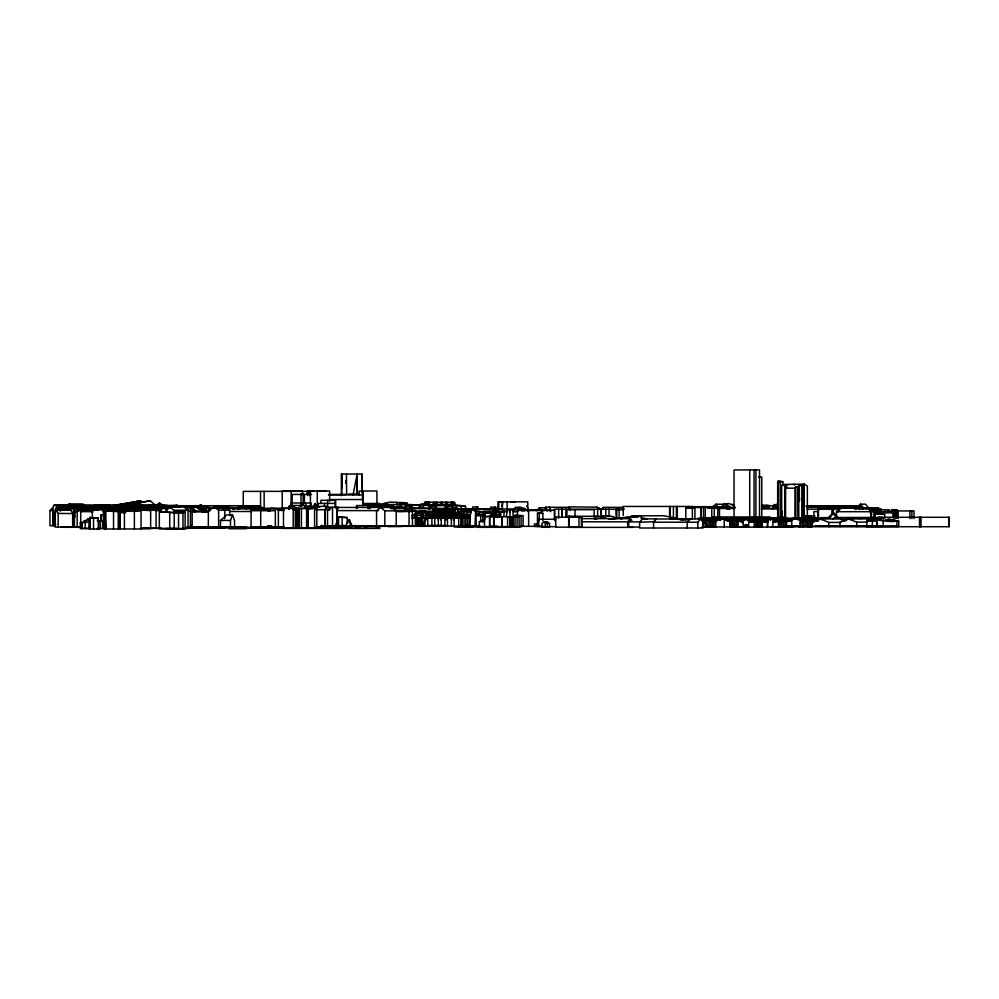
<?xml version="1.0" encoding="UTF-8"?>
<svg xmlns="http://www.w3.org/2000/svg" width="999" height="999" viewBox="0 0 999 999"><rect width="100%" height="100%" fill="white"/><g stroke="black" fill="none" stroke-linecap="round" stroke-linejoin="round"><path stroke-width="1.5" d="M361.863 492.744L361.9 474.125M429.32 505.407L429.32 502.222L429.283 505.407L429.32 502.31L425.512 502.135M500.437 516.283L500.499 512.05M454.008 512.899L444.43 512.362L455.182 512.799M781.905 510.976L781.705 518.581L781.705 485.389L782.504 484.415L804.457 484.215L807.354 486.063L807.354 516.246L809.889 516.083M292.083 507.492L292.245 494.443L311.588 494.443M414.51 515.134L415.721 512.674L437.774 512.637L438.211 513.523L441.795 513.548L442.582 515.134L443.606 512.537L455.357 512.537L455.806 515.034L457.455 515.034L457.567 512.462L461.238 512.712L461.238 514.785L459.265 515.034L459.265 512.45L461.238 512.712M251.061 506.743L248.351 507.592L250.999 508.104L251.136 506.718L255.232 508.104L251.061 506.743L248.351 508.104M798.039 508.816L797.864 501.036L799.337 501.036L799.537 498.176M345.804 483.429L346.091 480.332M742.107 518.631L742.906 518.431M144.268 510.427L145.429 508.304L149.375 508.316L149.201 509.977L151.736 509.415L151.736 510.252M509.84 511.813L510.052 509.94L512.937 510.027C512.375 513.773 518.456 510.876 517.27 511.438M190.772 524.962L190.422 527.934L190.422 508.516L192.17 508.479L194.018 511.588M438.386 520.042L438.773 516.833L441.62 516.833L441.82 517.632M441.233 520.054L441.62 516.833M451.398 520.142L451.76 517.27L454.832 517.519L430.744 517.532L434.915 517.619M454.133 520.142L454.483 517.27M509.915 526.598L510.052 510.027L507.255 509.94L506.381 516.183M128.496 507.355L128.621 506.431L131.119 506.131L131.543 507.355L130.457 506.206M443.581 518.119L444.018 515.122L444.018 518.119M441.595 518.294L442.02 515.359M476.348 525.911L475.674 510.102L470.591 510.139L469.93 525.911M475.674 510.102L475 525.911M501.948 506.368L502.634 502.035L498.826 501.773L498.826 510.551M772.402 518.131L775.224 518.131M428.221 517.694L426.398 517.594L424.5 520.154L424.5 525.811L445.629 525.799M759.69 518.269L756.655 518.194M457.904 511.575L458.316 509.365L461.038 509.365L461.825 511.313L457.904 511.588L457.467 509.403L454.845 509.415L453.796 512.262M461.413 511.588L461.825 509.365L461.825 511.313M353.022 495.242L357.08 474.125L357.18 494.055M794.742 518.256L792.969 518.181M415.559 513.523L415.721 512.674M454.845 509.415L454.22 512.25M449.737 511.788L449.95 510.826L453.234 510.839L454.083 511.788L449.737 511.788L449.95 510.826M347.864 522.702L348.501 519.73L349.288 519.73L352.235 526.048M492.819 516.533L493.369 513.998L495.242 513.998L496.228 516.533M432.667 513.211L432.779 511.051L436.688 511.051L436.688 513.211L437.1 510.739M396.753 503.271C396.178 501.486 414.298 503.296 404.545 504.12M507.255 509.94L506.381 511.913M509.865 511.575L510.002 510.364M750.324 519.18L750.586 518.144L753.408 518.169L753.421 519.205M489.685 516.795L490.759 515.884M390.834 507.704L389.885 505.719L370.816 505.744L370.08 508.691L370.08 505.556M446.628 511.7L446.628 509.977L444.155 508.916L440.634 509.827L440.222 511.875L443.219 511.7L443.656 510.064L445.766 510.039L446.628 511.7L445.766 510.039M440.634 510.327L443.219 510.302L442.757 515.222L441.258 515.222M491.071 514.085L491.246 513.436L494.443 513.886L494.443 515.097L496.953 514.51L496.953 517.47M773.301 508.753L774.45 504.483L772.527 509.34M480.644 515.084L488.186 512.724L491.246 513.436M432.779 513.211L432.779 511.051M431.93 515.034L430.207 517.557M198.876 509.565L200.324 504.795L201.124 504.795L202.485 508.853L201.711 508.953L199.925 506.081M199.788 509.165L201.124 504.795M773.151 509.328L773.301 506.281L777.459 503.771M156.556 508.454L157.28 506.268L159.765 506.268L161.426 508.454M767.632 525.786L767.694 521.141L762.362 521.141L761.862 527.06M104.058 506.218L104.433 505.082L107.555 506.568L105.382 506.568M776.972 518.281L783.079 517.145L783.591 518.331M783.079 517.145L782.629 518.444L777.896 518.281L777.946 481.518L780.931 481.555M873.775 520.429L872.914 517.944L871.765 520.429L871.765 518.019L851.173 518.019L850.349 518.868M56.244 511.226L57.23 508.366L79.57 508.828M802.459 523.563L802.934 522.165L800.674 522.165L800.187 523.563L802.459 523.563L802.459 526.773M503.821 516.283L504.245 511.363L504.245 512.05L496.241 511.888L495.629 510.589L493.044 510.589L492.182 511.663L488.636 511.575M77.173 511.775L77.797 509.977L91.896 510.002L92.657 518.319M422.327 512.824L420.754 514.647L423.052 514.647L422.415 512.824L421.69 514.647L421.69 512.887M230.482 527.46L230.482 520.454L232.517 514.847L226.835 514.847L220.517 520.454L220.517 527.46M138.162 505.631L160.29 505.344L140.984 505.944L138.287 505.294M703.271 523.826L704.407 520.754L705.569 520.729L707.067 523.826L707.067 526.972M102.298 506.156L104.208 505.232L104.533 506.193M872.139 526.423L872.602 519.755C880.581 519.617 888.648 522.664 896.89 521.066L896.89 526.535M876.523 526.423L876.947 519.88M90.06 528.571L80.295 528.571L80.295 522.702L85.127 522.09L87.887 518.768L89.173 521.103L88.786 528.571M93.244 510.539L94.168 508.141L96.428 508.616M426.398 517.594L425.424 520.154L425.424 517.694L439.273 517.707M840.609 508.441C829.794 508.878 847.027 508.566 838.536 508.441L819.467 508.429L818.243 511.588L818.656 515.896M378.946 504.582L374.425 504.845M446.478 517.07L447.989 517.07L447.24 515.147L448.913 517.07M492.37 516.533L493.369 513.998M167.932 508.479L167.47 507.492L168.531 508.479M170.167 507.892L167.308 507.904M337.038 526.061L337.038 510.614L338.361 507.442L392.145 507.43L396.216 510.839L396.216 526.061M68.057 506.443L69.093 503.946L82.605 503.946L84.503 504.907M823.775 507.292L824.375 505.869L826.598 505.819L826.598 506.493M58.417 509.44L57.83 508.116L55.869 508.204L54.957 510.389L54.957 525.749M488.636 511.663L492.594 511.663L493.044 510.589M138.786 508.141L141.059 507.342L141.433 508.141M325.1 526.735L325.1 509.752L326.636 506.268L305.794 506.718L310.015 509.053M838.873 510.526L839.922 508.179L872.527 508.291L872.864 509.665M72.665 527.085L72.665 513.561L71.041 510.189L56.568 510.189L55.12 513.424L55.12 527.085L80.994 527.085M58.666 509.315L59.303 507.904L61.95 507.442L80.469 507.442L78.159 507.667M837.025 511.7L839.922 508.179M826.298 506.493L826.598 505.819M71.029 507.292L70.367 505.581L53.859 505.394L52.972 507.367L52.972 524.275L55.882 524.275M837.362 511.7L838.074 510.139M312.949 507.654L314.772 503.696L317.52 507.142M313.511 507.642L315.347 503.696M369.88 507.704L370.816 505.744M348.501 519.73L345.554 526.048M441.009 515.134L441.795 513.548M443.656 510.064L442.807 511.7L443.219 510.302M467.395 517.769L466.633 516.958L463.161 517.669M465.896 518.206L466.321 517.432L468.931 517.432L469.755 518.206M778.621 527.06L778.571 521.528L775.674 521.028L772.901 521.853L779.982 521.503L779.982 527.06L779.932 521.615L778.646 519.255L777.609 519.243L776.323 521.615L776.323 519.205M732.529 526.96L734.04 524.213L736.463 523.976L732.529 524.213L732.529 519.742L729.17 518.419L759.352 518.356M89.898 517.544L98.264 518.106L98.264 529.058L89.898 529.058L89.898 517.544L98.264 518.106M877.234 520.392L879.382 517.457L881.056 520.392L881.056 517.832M797.864 519.717L797.764 486.988L800.249 484.965L804.457 484.215M787.761 521.416L786.225 521.416L787.599 519.205L788.261 521.416M75.712 511.775L74.438 513.923L75.262 516.858M329.495 499.525L363.037 499.537L362.487 500.412L362.487 494.955L328.521 494.955M200.562 511.101L202.347 511.213L204.221 508.454L202.235 508.454L200.562 511.101L196.254 511.126L191.284 507.492L197.352 507.492L200.225 509.602M88.624 509.378L89.261 508.404L100.574 508.166M102.46 509.39L103.109 508.404L106.206 508.241M872.614 517.944L870.941 520.579L870.678 518.019M845.204 507.055L834.39 506.88M602.147 509.265L603.508 507.342L623.251 507.367M133.429 511.001L135.027 509.577L138.948 509.84M131.081 511.625L131.294 509.89M324.95 526.411L324.95 509.602L326.685 507.217L338.474 507.217L336.738 509.577M794.929 518.356L794.929 488.199L795.841 486.988L797.764 486.988M155.619 508.454L157.28 506.268M700.399 518.893L697.814 522.202L687.237 522.24L689.947 518.893L700.399 518.893L703.021 522.152L703.021 528.009L639.635 528.009L639.635 522.215L653.945 521.715M547.252 510.739L545.029 507.854L545.579 507.155L549.438 507.155L550.324 510.576M500.499 511.625L500.299 516.283M639.635 522.215L642.232 518.881L656.181 518.881L653.546 522.227M836.488 517.395L836.488 511.7L837.724 510.127M205.869 510.876L200.612 508.416L206.181 511.488M706.568 521.553L707.904 519.468L705.694 521.553L708.241 520.079M293.219 509.615L296.328 509.09L296.328 527.984M806.118 520.491L802.659 520.666L806.118 520.491L807.492 521.428L807.492 526.785M631.83 520.392L630.369 518.643L627.697 521.853L627.697 527.372M784.727 518.356L784.727 487.037L786.113 485.364L781.705 485.389M653.546 528.009L653.546 522.19L656.243 518.993L690.009 518.993L687.237 522.19L687.237 528.009M754.919 527.11L754.919 521.69L754.233 521.79M754.919 521.69L748.638 521.79L754.47 521.228M785.589 518.356L785.589 488.136L786.563 487.025L784.727 487.037M400.774 511.388L397.852 511.288L404.233 511.388M164.423 505.881L159.553 503.109L154.72 505.831L156.231 505.881M268.369 510.964L270.554 508.528L282.767 508.803L284.29 510.364L278.384 510.439L276.798 508.803L270.554 508.528M400.774 510.839L400.362 511.388L401.211 511.051M163.062 505.706L163.749 504.945M150.312 507.817L152.872 507.192L153.384 509.49M137.999 508.479L139.073 507.305L141.171 507.192L141.771 509.827M836.625 506.63L834.739 506.618L836.625 506.618L834.939 506.755L835.301 505.731L835.439 506.618M828.046 518.031L832.779 513.086L833.89 513.086L838.661 518.294M829.17 518.031L833.89 513.086M536.625 510.689L539.435 507.792L545.029 507.854M122.19 507.08L124.775 504.42L140.747 504.42M156.006 508.291L157.505 506.755L160.327 506.968M161.551 508.279L163.037 506.755L165.871 506.968M877.996 510.002A21.404 1.011 -12.4 0 1 878.583 509.989L881.618 509.49L876.697 510.114M85.489 507.392L86.376 506.493L89.785 506.868M103.671 506.218L120.38 505.107L122.228 507.23M55.332 525.699L49.95 525.699L49.95 510.539L52.56 507.942M108.354 506.218L116.408 505.107L117.37 506.193L116.296 505.132L109.74 505.644L108.354 506.843L107.343 506.218M463.161 517.744L463.973 516.958M139.423 507.604L141.009 506.056L143.794 506.056M542.869 520.541L542.869 513.311L541.358 513.311L541.358 510.314L517.544 510.314L517.544 516.133M155.12 505.556L151.973 505.819L167.657 505.556L149.887 505.432L164.385 505.169L165.534 508.479L167.47 507.492M288.986 509.215L293.044 505.469L303.996 505.469L308.092 509.14M127.522 507.355L131.831 505.594L122.677 506.955L126.311 506.943M421.541 518.119L422.552 517.195M520.479 510.152L522.614 508.216L525.099 508.741L522.614 508.216M102.46 509.053L105.095 506.693L118.844 506.693M111.851 507.367L113.799 505.644L120.38 505.107M731.855 524.275L733.378 524.188L733.378 526.985M165.822 510.514L169.955 506.918L189.31 506.93M857.229 506.968L860.464 504.17L865.521 504.17L869.442 508.953M892.919 517.47L892.919 512.799L891.907 511.85L892.045 512.799M464.423 511.513L467.145 511.138L467.857 511.9L462.262 510.676L461.413 511.313L461.413 514.46M861.662 518.431L862.474 518.019M862.474 518.256L858.84 518.431L859.664 518.019M178.546 528.871L178.546 513.124L183.004 513.124L185.115 511.738L185.115 528.871L159.328 528.871L159.328 511.9L176.099 512.674L176.099 511.738L185.115 511.738M853.171 518.868L853.995 518.019M448.401 517.832L444.892 519.867L445.891 519.867L445.891 517.832M93.831 508.241L90.971 509.153L92.607 507.842L114.673 508.166L110.939 508.241M830.706 505.731L829.357 506.83L834.989 506.056M639.298 527.047L628.721 527.047L628.721 521.865L630.269 520.629M460.839 517.382L459.34 517.382L459.34 515.222M712.749 506.705L715.946 504.22L722.002 504.22L725.112 507.38M832.754 518.906L834.627 517.482L882.154 517.482M164.048 507.092L164.91 507.092M462.812 517.132L461.888 517.832L461.888 515.222L431.168 515.197M600.299 509.765L603.508 507.342M544.13 521.728L547.39 521.977L544.13 521.728L542.02 523.301L542.02 527.272L549.537 527.272L549.537 523.563L547.39 522.102L545.142 522.102L547.277 523.563L549.537 523.563M421.59 511.051L425.437 510.988M428.184 518.019L429.22 517.132L430.819 518.081M229.72 515.696L229.72 510.039L224.862 507.192L213.998 507.142L208.341 511.163L208.341 527.934M214.773 507.554L216.184 506.555L218.207 507.292M214.548 508.029L216.621 506.555M889.11 511.975L891.907 511.85M120.404 506.231L122.777 504.607M803.046 518.306L799.912 518.281L803.383 518.281M497.539 516.695L494.018 516.708L511.438 516.82L511.438 526.598M93.057 506.443L125.087 506.568M106.431 506.593L107.13 506.443M174.213 528.871L174.213 513.011L176.099 511.738M123.864 510.464L125.287 509.527L129.133 509.527L127.822 510.477L108.516 509.665L111.151 510.851M224.862 507.192L225.25 507.742M784.64 521.466C785.651 520.429 790.221 520.429 786.588 521.466L784.64 521.466L784.64 518.931M489.685 526.598L489.747 516.533L484.49 516.733L490.234 516.108M722.24 504.832L724.15 503.658L729.37 507.342M817.781 518.768L817.781 508.528L818.643 508.566A55.207 9.078 -5 0 0 826.997 508.666L835.976 508.616L818.243 509.115L819.467 508.429M512.937 510.027L513.436 526.598L479.295 526.598L479.295 521.728L483.853 519.605M513.961 509.24L514.847 509.24M69.568 509.19L71.716 507.929L72.665 508.416M90.06 519.542L83.666 521.128M116.883 506.043L119.38 504.607L129.133 504.57L150.1 500.736L156.731 506.268M493.693 526.598L493.693 515.309L496.178 516.795M134.365 510.477L135.502 509.84L124.101 509.577L135.027 509.577M327.522 526.411L327.522 509.915L332.505 507.292L332.505 526.411M66.921 506.256L68.981 505.207L71.029 506.206L84.94 506.156L84.94 506.993L88.299 506.968M874.337 518.681L874.1 513.811M119.106 508.691L117.358 509.577L119.331 509.49M467.857 511.9L469.717 510.964L471.178 511.7M469.717 510.964L467.445 511.9L471.391 511.9L469.168 511.238M495.954 509.203L495.954 507.155L490.596 507.155L490.596 509.14L519.193 508.891L519.892 509.577L519.892 507.292M874.35 514.048L884.664 514.31L884.664 518.681M724.337 503.821L725.249 504.47L728.184 503.409L734.377 505.457M126.773 506.943L129.508 505.556L132.093 507.355M119.955 506.718L124.775 504.42M164.423 505.756L161.176 505.069L156.119 505.881L155.419 505.057M240.359 508.441L237.725 508.741M102.485 510.177L100.737 508.204L97.228 508.866L98.639 508.204M436.513 508.716L435.027 508.603L435.639 508.878L435.639 505.781L436.775 505.257L431.693 505.244L429.17 506.406L429.033 509.465M435.639 505.781L458.304 505.257L465.434 506.231L465.434 508.479L466.233 508.104M475.462 511.6L475.049 511.026L479.957 511.55L479.108 512.05L485.589 511.575M484.64 511.288L482.642 512.05M820.978 517.981L823.688 517.981M140.509 507.355L141.321 507.242L137 506.431M803.558 519.517L800.024 518.081L794.655 519.193L797.389 518.194C803.321 520.329 805.369 517.807 803.508 526.785L802.097 526.735M464.86 511.138L464.011 511.513L467.857 511.513M814.984 518.056L812.374 519.168L815.209 518.194L819.854 519.443L816.408 518.056L814.984 518.056L818.431 519.443L815.596 519.567L812.362 518.169L809.54 519.205M816.408 518.056L813.798 519.168L816.695 518.194L821.315 519.58M877.234 520.092L880.244 519.605L878.371 519.343L879.008 519.343M846.091 520.704L841.895 518.968L820.441 518.968L812.199 522.377L812.199 526.76M842.769 506.431L841.52 506.768M800.024 518.081L797.489 519.093L800.149 518.181L804.17 519.118L804.17 521.428M715.771 527.022L715.771 520.729L721.64 518.406L727.684 518.456L730.981 519.68L726.173 518.456M721.091 519.767L719.655 519.767L723.126 518.406L728.546 519.33L728.546 520.966M799.287 519.105L801.66 518.181L804.17 519.118M852.859 517.981L855.231 517.844M420.904 508.004L420.904 504.32L426.823 503.571L428.646 504.994M719.655 519.767L723.201 518.394L731.293 521.54L731.293 527.022M789.997 520.541L793.243 519.255L786.225 521.416M436.088 512.137L444.405 508.916L449.45 511.063M800.886 519.08L803.296 518.156L810.988 519.53L810.988 526.748M871.715 521.028L866.033 518.906L848.188 518.906L839.997 522.027L839.997 526.635M217.07 507.854L217.869 507.854M810.988 519.53L807.779 518.156L804.932 519.205L807.779 518.181L811.625 519.03L811.625 520.054M808.303 519.118L810.651 518.244L815.833 519.18L818.081 521.303M784.964 527.047L784.964 521.028L781.318 521.665L781.318 519.205M793.243 519.193L795.966 518.194L800.711 519.555L797.289 518.019M421.353 525.724L421.353 522.976L424.15 522.539L424.15 525.724M784.964 521.028L779.932 521.765M443.693 515.097L441.258 515.634L443.693 515.222M92.333 509.128L95.08 508.166M93.831 508.166L90.971 509.153M815.246 519.193L818.144 518.194L820.266 519.118M114.635 510.214L117.183 510.214M423.151 508.004L423.151 505.494L426.561 504.333L426.823 505.294L426.561 504.333M151.736 508.828C156.381 506.368 162.138 506.618 166.983 508.628L161.376 508.628L156.468 507.142M90.11 507.867L92.62 506.58L93.819 507.867L104.858 507.654M159.902 507.854L162.038 507.142M838.361 508.753L842.045 507.567L846.802 507.754M765.521 521.416L768.144 520.566M129.433 511.188L130.919 511.188M380.307 504.545L389.697 502.122L396.99 502.322M791.77 526.773L791.77 519.043L794.53 518.156L801.735 520.504L801.735 523.351M460.289 514.46L459.265 514.785L462.275 514.46L460.289 515.034M248.351 507.592L252.385 506.718L256.493 508.104L256.493 507.317M817.781 508.528L833.578 508.441M465.034 516.908L465.921 516.645M100.774 520.916L100.774 515.234L103.347 514.61M100.774 515.234L103.884 514.298M740.097 518.431L739.285 518.631L742.906 518.631M400.686 507.48L400.686 504.545L407.355 503.271M148.826 507.917L151.423 507.13L153.958 507.942M143.868 508.166L147.315 507.13L149.825 507.942L147.402 507.23L143.868 507.917M754.22 518.356L753.146 519.193L753.146 518.356M767.544 520.566L764.647 521.416L768.281 521.703M467.669 518.531L467.669 514.173L465.996 514.672L465.921 517.482M750.586 518.144L750.586 518.968L751.41 518.356M748.638 521.79L750.074 521.69M149.825 505.806L151.511 505.332L149.613 505.769M481.019 514.947L483.479 514.26M127.522 506.755L128.434 506.518L127.522 506.53M133.679 510.926L137.562 509.877L150.662 510.576L147.078 509.877M116.371 508.978L115.572 508.991L117.432 508.553L115.572 508.553M147.39 505.806L149.176 505.332L131.431 505.144L142.495 505.719M475.724 509.128L477.01 508.778L477.01 506.943M477.272 514.685L479.782 515.297L479.782 514.61L476.336 514.473L478.671 514.31M111.576 511.151L120.38 511.525L104.82 511.138L105.869 528.971L105.869 510.739L103.397 511.288L103.397 528.971L141.046 528.971L141.046 510.564L124.413 511.188L124.413 528.971M130.107 509.065L132.293 508.853L128.771 508.691M440.634 509.827L432.667 511.788L444.405 508.916M93.032 510.052L98.164 508.978L93.819 510.052M434.99 517.707L435.626 517.557M537.474 526.473L537.462 513.311L542.057 512.986M456.418 517.482L458.841 517.132L457.342 517.482L457.342 515.247M115.572 508.991L117.432 508.553M631.418 515.859L663.698 515.734L685.289 519.967M177.522 506.281L177.173 505.257L162.375 505.706L260.065 505.756M515.047 501.848L510.839 501.91L514.972 501.61M106.456 505.869L110.814 504.895L102.997 504.895L96.866 506.068M175.125 505.706L177.173 505.257M594.48 519.105L609.627 515.859L621.977 518.981M685.814 520.217L685.814 507.879L689.66 507.067L702.085 507.692M77.173 511.101L79.121 510.689L74.438 511.088L77.173 511.101L77.173 527.085M129.008 505.107L150.1 500.736M887.624 519.892L890.271 519.355L898.725 521.203L898.725 526.535L866.308 526.598M91.046 507.03L96.553 505.906L98.177 506.655L94.768 506.231L97.015 506.231M122.028 504.507L119.992 504.595L141.046 500.736L110.777 505.869M90.784 507.03L93.444 506.493M842.257 506.431L847.052 505.756L842.02 506.768M464.098 517.395L464.86 517.245L459.365 517.107M838.361 508.541L843.206 507.567M858.84 518.431L859.664 518.256M157.767 506.668L163.836 507.13M152.897 510.027L156.356 509.34L161.376 510.339C154.857 511.276 148.401 508.791 142.083 510.002M460.327 517.245L459.565 517.332M201.698 507.717L204.233 507.217L206.044 510.039L206.044 507.267L208.566 507.255L208.566 511.725M65.135 508.341L62.775 508.803L68.844 508.341L69.918 509.328M458.853 508.791L454.22 509.627L454.22 512.687M866.857 526.423L866.857 520.941L872.602 519.755M111.438 508.991L120.467 507.779M152.46 506.056L154.695 505.631M454.22 509.627L458.578 508.791L471.391 511.688M120.167 508.553L120.167 507.305L121.416 507.067L124.238 508.116M154.183 505.419L152.785 505.681L161.601 505.419L164.91 507.055M484.49 526.598L484.478 512.949L487.787 512.325L491.77 513.698L491.77 516.72M842.644 506.58L843.705 506.431M89.785 510.102L104.233 509.677L104.745 512.462M827.759 506.943L830.806 506.406M75.787 507.442L73.177 507.904M779.595 518.431L779.932 517.457M806.48 506.605L821.965 506.668L823.463 509.165L823.463 506.943L830.606 506.431M80.295 522.702L89.898 522.14L89.835 528.571M447.989 515.222L447.989 517.07L447.265 515.222L448.114 515.097M78.159 507.892L80.632 507.504M123.626 509.003L125.899 508.653M138.711 509.003L140.971 508.653L141.546 510.214M448.701 515.247L449.625 515.222M207.193 506.98L207.879 506.88M226.661 506.98L227.36 506.88M880.344 509.802L881.543 509.627L878.62 509.977L881.543 509.565M495.554 512.4L495.554 514.835L496.953 514.635M762.487 521.615L764.909 521.253M187.063 506.456L189.086 506.168L189.56 507.517M455.669 508.828L454.32 508.241L456.83 508.666L456.83 505.257M201.786 507.854L206.044 507.267M202.772 508.054L208.566 507.255M729.32 506.381L724.188 503.683M162.487 505.432L164.385 505.169M151.611 506.006L158.192 505.781M156.156 505.781L158.192 505.519M810.014 518.731L808.228 518.943L808.228 516.083M119.268 506.431L131.119 506.131M156.319 505.981L159.902 505.556M158.928 506.068L163.324 505.556L160.389 505.944M298.701 508.404L296.978 508.566L296.978 527.984M297.24 511.55L296.978 508.566L316.82 508.366L316.82 527.984L283.479 527.984L283.479 508.404L316.82 508.366M161.226 505.944L164.123 505.619M765.246 520.916L761.613 521.328L764.909 521.053M103.234 507.754L100.774 507.992M608.766 518.956L640.996 516.083L610.651 519.043M828.233 506.955L831.343 506.655M66.434 507.442L64.123 507.667L91.346 507.504M176.299 506.968L179.058 506.705L173.476 506.705M861.113 518.019L864.16 517.932M221.503 507.992L225.687 507.604M400.686 507.167L397.652 507.442L397.14 502.322M862.724 508.141L869.442 508.216M808.353 518.269L811.625 519.03M421.59 511.288L419.031 511.251M178.521 506.543L183.704 506.106M227.984 507.917L232.755 507.604L233.853 509.453M856.305 509.365L856.318 506.356L856.43 509.253M93.894 506.58L96.928 507.042L96.928 506.131L100.649 506.106L105.132 507.03M111.426 506.58L114.51 507.042M874 518.019L875.936 517.869M154.77 508.004L157.692 507.804L150.05 508.004M68.531 508.666L70.305 508.553M433.479 515.447L436.713 515.459M869.417 510.614L873.75 510.601L874.1 511.7L874.1 508.928L867.906 508.241M221.828 507.979L227.41 507.604M133.804 511.013L141.046 510.564M495.554 514.835L499.063 514.635L499.063 512.4L478.671 512.4L478.671 514.547L480.507 514.423M119.88 506.306L125.125 505.993L114.361 506.306L128.621 506.431M176.948 506.143L179.458 505.993L176.948 505.993M843.243 520.529L845.454 520.404M810.689 518.244L807.055 518.406L810.689 518.069M200.612 508.416L203.484 508.266L206.481 510.676M461.076 515.409L461.076 513.049L462.287 513.049L462.287 515.284L464.847 515.109L432.23 515.184M415.934 511.251L411.988 511.251M85.077 505.844L89.173 505.644M270.092 511.151L270.092 509.802L252.472 509.79L252.472 509.053L260.177 510.077M433.241 505.357L423.151 505.494M762.012 521.553L762.012 527.06L762.175 521.341M420.179 504.97L423.064 504.832M382.967 507.679L383.716 507.442M430.357 515.409L428.047 515.459L440.134 515.459M73.289 507.754L75.824 507.642M423.226 504.757L407.292 505.394L410.139 505.382M86.801 507.754L89.398 507.642M161.925 507.992L164.498 507.867L159.615 507.867M119.618 506.568L125.362 506.331M128.634 509.09L115.847 508.953M91.134 508.778L85.752 508.891M90.285 508.978L100.599 508.616M87.075 508.616L83.342 508.753L92.807 508.753L91.846 508.778M215.472 507.317L217.782 507.255M201.935 507.829L245.704 507.604M213.049 507.679L201.573 507.879M569.23 527.147L569.23 516.308L571.316 516.945L569.23 517.257L581.893 517.182L581.893 527.147L555.794 527.147L555.794 517.332L568.681 517.132M295.304 527.984L295.292 509.115L296.328 509.09M296.678 527.984L296.678 510.389L295.304 510.427L293.731 508.978M100.162 508.266L100.936 508.241M345.766 525.911L338.561 525.911L338.561 517.095L347.215 517.569L347.215 523.126M97.84 508.329L100.724 508.266M709.115 518.356L714.035 519.58L714.035 522.527M193.406 511.476L196.254 511.538M499.363 512L496.241 511.875L503.708 511.525M453.621 508.928L453.621 506.83L448.039 506.83L448.039 508.903L452.535 508.828M400.099 507.442L397.652 507.48L400.099 507.442L399.775 503.109M874.6 508.204L878.296 508.154L878.645 509.54L874.937 509.54L874.6 508.204L874.6 511.451M730.069 521.565L730.107 527.022L730.107 521.603L724.225 519.43L725.711 519.443M778.621 521.553L778.496 527.06M213.998 507.142L218.631 510.127L229.72 510.039M601.473 509.79L597.027 507.167L569.068 506.855L570.167 510.252M770.266 517.994L783.204 517.857L783.204 518.706M770.266 518.843L779.969 518.743M197.79 508.304L200.724 508.266M786.3 518.444L790.421 518.943M777.672 518.269L777.672 481.493L780.369 481.518M806.643 506.618L831.043 506.868M476.748 515.422L478.771 515.409M429.32 502.31L428.946 505.407M169.955 506.918L173.876 510.239L188.037 510.177L188.037 528.521L165.822 528.521M873.713 511.888L889.472 511.725M511.151 526.598L511.151 516.758L513.436 516.745L508.841 516.808M809.315 518.069L812.399 518.131M205.507 510.626L209.965 510.614M159.328 511.9L176.099 512.674M769.53 517.894L783.204 517.857M769.53 518.743L771.915 518.731M732.529 519.742L734.04 519.73L734.04 526.96M739.472 518.406L742.806 519.78L744.305 519.78L740.983 518.406L747.739 519.43L745.104 518.356M721.041 518.406L697.602 518.469L704.794 520.654L704.794 522.764M715.771 520.729L717.319 520.716M435.289 525.661L436.213 525.661M170.517 505.894L172.515 505.881M101.698 506.73L102.46 506.73M392.682 507.017L405.681 507.467L393.194 507.492M128.634 508.553L124.55 509.09M224.65 508.404L287.874 508.229M78.309 509.19L85.377 508.828L83.491 507.929M324.95 509.602L329.67 509.59M497.14 509.29L500.149 509.203M376.561 526.061L376.561 510.851L380.719 507.43L384.827 510.864L396.216 510.839M496.953 514.51L493.506 515.097L493.506 513.886M439.26 515.222L441.695 515.222M427.222 517.894L428.496 517.894M782.979 517.919L783.653 517.907M759.178 518.981L760.227 518.968M730.569 518.444L737.412 519.343L737.412 521.328M705.194 522.539L705.194 519.58L700.124 518.294L706.63 519.592L706.568 524.263M761.862 521.977L767.419 521.965M429.32 525.661L431.306 525.661M702.409 526.972L703.783 526.972M758.541 477.035L761.787 477.035L761.787 517.332M777.946 481.518L782.816 481.668L782.816 485.177M786.862 485.014L787.961 485.014M803.196 485.139L798.788 485.139L798.788 519.717M311.925 491.208L309.715 491.208L309.715 494.443M312.175 491.158L314.385 491.158M313.299 491.296L243.257 491.408L243.257 506.393M301.024 505.856L301.024 493.818L303.134 493.818L304.408 494.58L304.408 503.121L303.496 502.997L311.089 502.997L311.089 507.48M348.551 494.055L359.415 494.055M328.708 494.455L345.754 494.393M424.388 502.222L454.77 502.222L454.77 505.332M301.386 502.997L291.346 502.997L291.346 507.492M317.819 506.343L317.819 503.409L335.202 503.409M363.786 503.459L379.595 503.459M301.061 503.558L305.894 503.558L305.894 506.568M425.374 503.571L426.823 503.571M455.244 504.345L433.591 504.345L429.033 506.406L429.17 508.603M371.578 504.47L403.134 504.545M411.813 504.545L400.699 504.545M54.733 505.182L69.942 505.182M83.004 504.982L93.894 504.982M104.845 505.044L94.83 505.082L98.002 506.568M362.674 504.994L378.696 504.994M420.317 505.082L412.2 505.082L412.2 508.004M69.093 503.946L72.015 505.394L81.718 505.394M94.768 505.207L104.208 505.232M761.812 505.357L769.218 505.357L769.218 508.354M53.859 505.394L70.367 505.581M95.167 505.581L102.51 505.581M104.308 505.581L109.003 505.581M372.34 505.556L356.593 505.556L356.593 508.479M66.334 505.756L69.393 505.756M94.83 505.694L104.633 506.056M116.821 505.806L109.74 505.644L109.003 507.155L109.003 506.281M156.231 505.756L130.12 505.307L141.746 505.681M370.08 505.719L393.693 505.719L394.143 508.616M806.618 505.794L837.437 505.794M846.528 505.781L849.237 505.781M98.701 505.956L103.659 505.956M299.138 505.881L300.986 506.006M304.608 505.894L313.811 506.518M761.463 505.819L776.111 505.844M806.031 505.819L844.455 505.819M112.725 506.481L117.245 506.106L118.993 507.092M177.335 506.168L200.437 506.081M56.419 505.581L56.968 507.005L56.968 506.318L61.801 506.318L64.76 507.067M78.172 506.393L92.208 506.393M289.098 509.303L289.098 506.243L293.556 506.243M834.34 506.431L845.254 506.431L834.177 506.468M848.076 506.443L857.679 506.443M82.942 506.493L86.376 506.493M157.767 506.505L149.713 506.643L153.996 506.98M172.939 506.505L181.493 506.505M405.669 506.543L411.226 506.543L411.226 508.653M693.044 506.456L623.251 506.456L623.251 515.571M833.915 506.431L862.736 506.493L862.736 509.115M87.537 506.655L91.671 506.655M152.497 506.693L163.037 506.755M171.678 506.793L163.461 506.705L167.108 506.968M238.361 506.693L252.385 506.718M314.298 506.918L304.82 506.918M435.639 506.693L430.207 506.693L430.207 508.716M692.856 506.68L725.386 506.68L727.809 508.591M834.34 506.68L846.228 506.68M849.2 506.68L853.533 506.568M160.564 506.943L166.184 506.943M315.946 506.93L319.955 506.93L316.883 506.73M706.83 506.88L701.298 506.88L701.298 519.155M725.886 506.943L727.796 506.943L728.059 508.191M834.028 506.868L842.082 506.505M120.167 507.305L125.886 507.092L128.709 508.116L124.638 507.092L152.872 507.192M204.233 507.217L201.873 507.217L204.208 507.917M707.804 508.091L707.804 507.317L705.294 507.317L717.819 508.091L717.819 517.207M141.059 507.342L128.684 507.804L147.128 507.829M201.998 507.442L209.753 507.442L208.654 506.818M248.626 507.317L262.113 507.317M150.312 507.642L170.916 507.642M692.22 507.692L688.386 508.091L694.929 507.692L694.929 518.731M714.26 517.207L714.26 507.617L711.763 507.617L711.763 517.594M59.303 507.904L92.607 507.842M99.288 507.779L90.11 507.417M227.51 507.854L210.939 507.792L231.656 507.667L232.755 508.678L229.733 507.767M685.814 507.879L694.929 507.579M714.26 507.692L707.804 507.692L712.961 508.004M60.889 508.029L75.075 507.967M83.029 508.029L87.413 508.029M126.473 508.341L129.97 508.329L134.615 510.089M146.204 507.967L155.869 507.967M404.732 508.004L405.681 508.004M410.352 508.004L430.407 508.004L430.407 505.506L432.679 504.333L434.952 504.932M55.869 508.204L60.09 508.204M435.664 508.241L447.152 508.616L446.99 502.222M716.608 508.204L734.852 508.204M96.528 508.341L106.281 508.341M165.534 508.479L169.031 507.904M405.132 503.209L405.669 508.591L410.152 508.591M716.52 508.466L734.515 508.466M761.638 508.454L777.135 508.454M834.04 508.441L836.413 508.441M853.583 508.479L867.469 508.591M63.774 508.603L66.434 508.603M83.516 508.541L140.971 508.653M260.627 508.616L265.21 508.616M392.407 508.603L434.577 508.716L434.577 506.693M444.056 508.241L448.064 508.616M454.32 508.666L461.238 508.666L461.238 505.894M761.238 508.728L778.458 508.728M867.944 508.541L878.296 508.154M73.576 527.085L73.576 507.817L78.147 508.778L78.147 511.301M232.592 508.741L246.129 508.741M246.803 508.878L254.096 508.878M276.798 508.803L282.767 508.803M433.316 508.903L457.754 508.916M113.586 508.953L106.094 508.953L105.095 506.693M251.074 510.701L275.349 510.701L275.349 527.559L251.074 527.559L251.124 509.115L270.092 509.802M448.039 508.903L457.754 509.015M459.29 509.015L498.039 509.203M624.462 509.09L616.758 509.09L616.758 516.72M59.878 508.366L60.402 509.627L70.467 509.615M108.679 508.628L118.819 509.153M459.802 509.24L472.277 509.24M478.321 509.24L491.408 509.24M618.668 509.265L554.47 509.19L554.47 519.655M807.13 509.165L819.005 509.165M95.991 509.802L98.889 509.802M138.948 509.465L140.884 509.465L140.884 510.289M315.871 509.752L325.1 509.752M878.483 509.777L889.235 509.777M133.204 509.94L127.822 510.164L131.081 510.177M616.183 509.79L623.189 509.79M77.797 509.977L91.896 510.002M132.917 509.989L141.771 509.989M526.86 510.139L554.645 510.139L554.645 520.666M521.216 510.427L551.485 510.564M127.822 510.714L118.219 511.376L118.219 528.971M337.038 510.614L378.446 510.614M521.403 510.739L524.512 510.739M110.002 510.976L104.82 510.976L104.82 528.971M415.934 510.964L415.522 514.123M873.488 510.939L877.734 510.939M887.886 510.939L892.669 510.951M896.215 510.951L914.035 510.951L914.035 518.618M126.973 511.376L114.735 510.864L119.106 510.939M507.704 511.151L496.441 511.625M513.461 511.151L518.369 511.151L518.369 509.303M395.454 511.288L433.329 511.251M461.413 511.313L464.423 511.313M486.038 511.338L488.186 511.338M203.197 511.488L208.779 511.488M229.67 511.488L251.248 511.488M395.679 511.488L412.462 511.488L412.462 525.973L363.873 525.973M446.216 513.211L446.216 509.977L450.087 511.476M475.049 511.563L496.078 511.6M873.7 511.55L877.959 511.55L877.959 514.31L877.734 513.336L874.712 513.374L875.249 514.31M79.945 510.002L80.719 511.663L92.657 511.663M836.488 511.7L874.674 511.7L874.487 518.681M192.17 511.888L208.341 511.888M484.228 511.288L485.589 511.875M484.353 512.087L484.353 513.911L484.353 512.087L489.135 512.087L491.97 513.961M442.445 515.309L442.445 512.362L459.44 512.462M489.51 512.499L484.715 512.499L494.443 513.886M125.574 512.712L119.942 512.712L119.942 528.971M416.346 512.787L441.009 512.787M878.009 512.799L893.031 512.799M174.213 513.011L178.684 513.011M537.462 513.311L542.869 513.311M467.669 514.173L460.876 514.685L470.292 514.66M439.772 514.473L443.156 514.76M461.238 514.36L462.674 514.36M476.685 514.597L485.227 514.61M495.554 514.635L500.836 514.635M427.56 515.172L430.282 515.172M411.975 515.309L423.164 515.272L423.164 518.381M430.357 515.347L426.173 515.272L426.173 512.887M477.435 515.322L482.729 515.322L482.729 521.378M493.693 515.309L497.539 517.132M417.457 515.409L427.41 515.434M515.834 515.596L523.114 515.596L523.114 526.173L520.354 526.173M477.497 515.609L484.765 515.609L484.765 520.004M429.233 515.959L434.577 515.347M600.961 516.196L609.54 516.196M814.997 516.083L804.12 516.083L807.354 516.246M568.556 516.271L604.283 516.271M459.815 517.007L459.902 515.222M498.164 516.97L499.675 516.97M513.286 517.045L518.244 517.245M711.75 516.97L770.192 516.97M466.895 517.145L469.43 517.145M512.425 517.07L519.093 517.245M428.246 517.432L432.942 517.432M434.59 517.557L448.813 517.42M456.793 517.457L469.318 517.332M555.794 517.332L559.065 517.407M878.508 517.282L949.05 517.282L949.05 526.723L783.978 526.723M338.561 517.095L347.215 517.569M413.336 517.657L417.632 517.594M455.044 517.507L470.242 517.544M512.362 517.644L513.861 517.644L513.861 515.621L521.091 515.621L521.091 526.972L512.362 526.972M820.916 517.644L830.768 517.644M422.427 517.819L411.576 517.894L429.782 517.894M444.892 517.819L470.367 517.719M701.798 517.969L711.788 517.969M803.97 518.069L812.05 518.194M757.055 518.269L807.779 518.156M809.615 518.194L821.99 518.119M853.995 518.181L844.692 518.106L844.342 520.504M765.209 518.319L761.738 518.269M778.633 518.319L774.25 518.306L779.607 518.381M581.168 518.643L630.369 518.643M710.189 518.518L714.01 518.518M782.741 518.581L786.113 518.581M750.586 518.968L754.22 518.731M754.819 518.906L772.477 518.906M755.531 518.943L756.892 518.943M762.487 519.018L764.148 519.018M769.13 519.018L770.803 519.018M778.671 518.931L796.328 518.981M555.681 519.28L538.723 519.28L538.723 526.648L543.493 526.673M670.404 519.193L691.208 519.218M678.408 519.368L691.208 519.355M707.904 519.468L710.551 521.553L710.551 526.96M718.656 519.63L713.748 518.381M721.64 518.406L725.711 519.28M747.577 519.492L748.613 519.492M711.251 519.667L707.866 518.394L713.711 520.704L713.661 527.022L713.486 521.89M716.633 518.319L720.079 519.63L715.209 518.319L717.757 519.28M841.008 519.617L845.604 519.617M680.331 519.917L683.104 519.917M711.251 519.717L712.624 519.717L709.29 518.394M873.326 519.842L874.412 519.842M814.959 520.054L810.089 520.054L810.089 519.03M220.517 520.454L230.482 520.454M767.944 520.292L765.521 520.292L766.021 519.393L770.866 519.393L770.366 520.292L770.366 519.205M873.114 520.392L870.416 520.504M893.156 520.566L894.28 520.566M734.577 520.729L740.709 520.679L742.12 521.578M843.88 520.741L844.692 520.741M97.253 520.929L102.822 520.904L102.822 528.409L97.253 528.409M789.959 520.854L791.358 520.854M713.161 521.216L714.697 521.216L714.697 519.318L712.15 518.406M810.651 521.066L808.628 520.604L810.651 521.066L810.651 526.735M743.169 521.291L737.612 521.291L737.612 527.11L783.253 527.085L783.253 521.428L779.657 521.428L779.657 519.205M898.725 521.203L888.436 519.355L885.788 519.892L888.536 519.38L896.89 521.066M707.779 520.042L708.978 521.553L710.551 521.553M733.166 521.628L737.886 521.628M764.06 521.478L751.673 521.466L751.673 519.33M778.446 521.503L779.982 521.503M479.295 521.728L484.49 521.728L482.667 519.642M767.894 521.578L762.362 521.141M715.771 521.89L713.311 521.89L713.311 527.022M761.575 521.953L756.743 521.953L755.868 521.078L760.701 521.091L761.575 521.953L761.575 527.122M653.546 522.19L687.237 522.19M848.188 518.906L856.717 522.09L867.12 522.09M424.15 522.539L421.353 522.976L422.577 525.724M732.529 524.213L734.04 524.213M427.435 525.586L445.379 525.536M459.34 525.586L462.812 525.586M411.576 525.711L445.429 525.636M459.303 525.799L473.601 525.699M459.952 525.874L462.674 525.874M465.896 525.799L480.119 525.924M783.978 525.998L809.115 525.998M818.293 525.986L829.17 525.986M843.243 526.148L847.751 526.161M873.501 525.998L883.341 525.998M320.504 526.186L428.683 526.111M467.057 526.036L478.421 526.136M491.371 526.173L497.227 526.173M809.615 526.211L818.656 526.211M820.916 526.173L878.171 526.173M881.543 526.148L895.529 526.061M320.779 526.386L425.611 526.298M520.317 526.336L542.869 526.336M784.327 526.348L812.399 526.348M815.259 526.248L825.549 526.323M828.908 526.336L882.154 526.336M324.613 526.448L362.387 526.448M362.799 526.623L376.286 526.623M388.049 526.548L401.523 526.498M706.555 526.56L714.01 526.598L706.355 526.648M787.187 526.436L792.744 526.423M798.8 526.735L800.224 526.748M315.871 526.735L328.184 526.735M331.343 526.785L339.897 526.785M548.876 526.673L556.493 526.673M60.764 527.035L65.572 527.035M75.424 527.085L79.758 527.085M186.588 527.047L246.903 527.047M251.124 526.972L284.29 526.972M329.82 526.923L351.923 526.923M454.07 526.985L486.975 526.985M702.172 526.972L743.643 526.972M771.303 527.047L793.243 526.848M457.604 527.247L469.43 527.247M492.195 527.247L500.998 527.247M60.889 527.272L80.994 527.297M192.407 527.422L284.39 527.422M461.113 527.272L472.914 527.272M478.022 527.335L519.093 527.272L519.093 515.621M569.33 527.372L633.004 527.372M187.512 527.772L229.72 527.772M187.487 527.934L224.763 527.934M140.784 528.171L161.376 528.171M246.016 528.134L321.578 528.134L321.578 525.324M83.666 528.334L90.06 528.334M140.747 528.359L176.973 528.409M282.218 528.421L379.608 528.421L379.608 525.724M140.472 528.708L150.662 528.708L150.662 510.289M97.253 528.908L100.449 528.908L100.449 520.929M228.971 528.733L246.416 528.733M833.591 505.831L835.439 505.844M458.191 505.856L465.434 506.231M813.273 506.443L831.193 506.468M848.238 506.368L852.809 506.368M848.276 506.818L855.344 506.818M88.774 506.093L97.964 506.106L98.002 507.28M97.403 507.842L104.071 507.842L101.274 507.105M106.094 508.553L113.436 508.553M102.785 510.839L108.953 510.839M433.191 511.313L437.1 511.326M126.923 511.188L124.413 511.188M208.629 511.65L204.221 511.65L204.221 508.454M442.445 512.362L446.241 512.687M484.478 512.949L488.623 512.325L491.77 513.698M444.155 515.234L445.217 515.234M441.521 517.282L444.318 517.282M423.776 517.907L422.577 517.907L422.577 522.752L423.776 522.764M791.77 519.043L796.003 518.156L801.735 520.504M706.418 518.381L713.711 520.704M866.857 520.941L872.914 520.941M627.697 521.853L581.468 521.79M628.721 521.865L640.634 521.89M820.441 518.968L828.758 522.415L841.058 522.427M854.095 526.211L857.229 526.211M356.181 526.236L358.491 526.236M367.982 526.236L369.343 526.236M808.203 526.735L809.565 526.748M856.305 506.368L857.554 506.443L854.757 506.431M834.777 506.618L838.498 506.868M806.955 506.78L831.343 506.868M49.95 510.539L53.259 510.539L53.259 525.699M103.397 511.288L105.032 511.301M489.697 516.57L493.693 516.583M434.053 517.494L432.417 517.295M714.697 519.318L710.639 518.406M741.246 522.44L741.246 519.817L735.089 518.419M305.994 506.968L307.505 508.703M488.611 512.724L489.51 512.837M515.072 515.234L516.808 515.234M785.589 488.136L794.929 488.199M849.25 506.543L856.155 506.493M73.576 507.817L78.147 508.778M95.642 508.541L97.914 508.553M872.139 520.991L876.523 521.016M749.238 519.33L750.274 519.343M56.568 510.189L58.167 513.424L72.665 513.561M405.669 508.603L410.152 508.653L410.152 506.543M87.288 507.105L90.11 507.829M825.674 506.58L826.872 506.381M729.944 521.515L731.293 521.54M95.654 505.094L98.302 505.132M213.524 507.679L219.455 507.779M207.205 507.679L213.137 507.779M151.736 508.741L154.171 508.778M773.301 506.281L773.963 506.293M444.255 512.687L446.241 512.724M327.522 509.915L329.682 509.952M216.546 507.792L222.09 507.917M880.693 509.752L881.543 509.777M141.009 506.056L144.905 506.156M845.466 507.654L849.063 507.842M881.73 514.198L884.664 514.31M631.555 515.859L635.252 516.408M853.583 508.016L866.882 508.516M847.864 507.742L855.094 508.029M411.226 508.479L415.334 508.641M864.684 508.466L874.1 508.928M165.122 506.768L171.091 507.03M440.547 517.482L447.04 517.819M143.544 505.719L144.83 505.794M247.565 506.93L248.813 507.517L245.554 507.517L245.704 508.741M227.997 506.93L229.233 507.517L228.147 506.818M477.272 514.473L477.922 514.51M438.186 515.072L439.697 515.159L437.275 515.072M65.222 505.432L69.78 505.719M407.355 511.038L411.7 511.288M445.379 517.47L446.004 515.222L446.928 517.432M253.496 507.804L252.21 507.717L255.082 507.804L253.783 508.066M289.098 506.243L293.519 506.53M447.202 517.519L442.457 517.282L449.6 518.019M419.917 517.832L425.262 518.019M781.093 481.555L782.816 481.668M150.025 505.594L151.186 505.669M168.157 507.517L170.654 507.692M168.781 506.705L172.427 506.968M809.889 516.246L807.567 516.071L807.654 518.456M149.713 505.756L165.372 507.092M144.168 505.756L146.928 505.969M155.257 506.643L159.54 506.98M170.217 506.018L165.06 505.606M160.09 505.606L165.235 506.018M871.54 517.395L871.54 511.7L868.743 508.778M450.449 517.732L452.884 517.869M495.954 508.866L500.149 509.278M456.843 517.832L455.344 517.682L455.344 515.234M454.408 517.682L455.931 517.832L455.931 515.234M149.85 505.294L152.735 505.956M773.151 506.755L778.209 507.292M875.936 517.769L878.346 517.994M688.386 507.692L690.796 507.954M153.834 506.543L154.595 506.63M156.606 506.543L157.343 506.63M442.22 517.295L448.139 518.019M420.904 504.32L423.226 504.607M824.962 508.528L832.791 508.578M127.822 507.529L131.818 508.079M809.315 517.744L811.55 518.069M442.445 514.61L441.433 514.448L441.458 515.359M96.578 509.527L81.194 509.59L84.565 509.527L85.377 511.001M434.59 517.32L435.626 517.707M816.233 506.431L810.888 505.581L811.338 506.568M119.843 506.593L121.903 506.955L106.718 506.643M156.069 510.289L151.061 509.315L147.477 510.002L150.974 509.34L156.069 510.352L156.069 528.359M444.056 508.616L445.404 508.878L445.404 505.794M97.977 507.017L89.623 506.093L94.231 507.017M96.928 506.131L101.286 507.03M108.928 508.141L111.214 508.616M632.13 515.734L638.286 517.057M641.321 517.707L647.377 519.005M503.821 511.363L506.805 511.913M522.202 509.453L521.128 509.215L521.128 507.292L515.122 507.292L515.122 509.24M252.472 509.053L256.618 510.077M56.968 506.318L59.69 507.005M477.834 511.6L479.52 511.6M640.946 518.131L643.793 518.993M571.403 517.132L568.681 516.308L568.681 527.147M459.802 509.015L465.596 510.851M731.98 518.444L734.577 519.305L734.577 521.628M779.67 481.518L780.369 481.705L777.672 481.493M734.814 518.456L737.412 519.343M733.391 518.456L735.988 519.343L735.988 521.328M706.63 519.592L702.921 518.319M701.51 518.319L705.194 519.592M491.733 511.363L492.594 511.663M710.539 518.356L714.035 519.58M779.657 521.078L781.593 521.765M812.175 518.244L814.722 519.155M70.392 509.065L67.67 508.079L67.67 509.627M67.77 508.553L66.458 508.079L66.458 508.803M716.745 518.419L720.079 519.692M216.184 506.555L220.205 508.066M733.478 518.419L735.988 519.393M732.067 518.419L734.577 519.393M699.075 518.469L704.794 520.654M726.023 518.356L728.546 519.33M727.135 519.33L724.612 518.356L727.135 519.368L727.135 520.966L731.855 520.966L731.855 526.985M704.807 518.394L707.217 519.343L703.284 518.394M807.279 519.118L804.832 518.156L802.097 519.205L804.857 518.181L807.279 519.143L807.279 521.578M730.694 518.419L734.04 519.73M743.818 518.431L746.278 519.43L743.643 518.356M742.394 518.431L744.854 519.43M802.135 519.505L798.601 518.081L796.078 519.093L798.713 518.019L802.135 519.517L802.135 522.377M817.02 519.517L813.798 518.194L810.951 519.205L813.785 518.169L817.02 519.567M700.474 518.381L703.783 519.767L699.05 518.381M738.024 518.419L741.246 519.817M84.94 506.156L82.992 505.207L80.931 506.256L82.83 504.932L84.715 506.231M208.566 506.868L209.753 507.442M251.124 509.115L252.472 509.79M469.305 510.964L470.979 511.563M326.211 491.046L318.206 491.046M497.065 517.132L494.83 515.934M374.625 525.724L379.595 528.421M114.51 507.08L112.725 506.106M793.293 484.215L794.667 485.039M96.029 504.932L97.964 506.106M224.763 510.089L220.105 507.192L224.763 510.139L224.763 518.718M138.948 510.214L138.037 509.64L140.472 510.214M727.272 505.569L729.133 506.755M96.753 506.58L98.751 507.854L98.027 507.779M196.254 511.426L191.134 507.854L185.152 507.854L190.422 511.538M725.249 504.47L729.345 507.342M724.612 503.883L728.059 507.342L735.139 507.342L732.155 504.208M125.3 510.876L123.864 509.777M597.027 507.167L599.188 508.853M725.998 504.108L730.119 507.342M418.131 517.981L417.257 517.295M421.566 517.295L422.44 517.981M386.163 503.259L387.737 504.545M384.278 503.259L385.851 504.545M729.807 508.941L727.047 507.142L728.983 509.378M184.191 506.918L188.037 510.177M707.13 525.661L708.616 526.96M821.965 506.668L823.863 508.341M293.044 505.469L297.128 509.128M295.292 509.115L296.678 510.389M355.944 507.355L356.768 508.154M539.435 507.792L542.707 511.026M749.125 521.228L749.45 519.218M803.196 488.199L800.249 484.965M832.779 513.086L837.537 518.306M495.629 510.589L496.665 511.863M873.75 510.601L874.674 511.7M310.277 506.718L311.963 508.741M159.553 503.109L161.176 505.069M467.145 511.138L467.445 515.009M98.689 509.315L97.49 507.792L95.567 507.654L95.042 509.09L95.042 507.779M816.508 521.303L814.847 519.18L813.186 521.303L813.186 519.155M599.363 508.216L600.087 509.265M463.573 510.676L464.011 514.398M715.946 504.22L718.056 507.392M860.464 504.17L863.011 508.953M87.887 518.768L90.06 522.14M89.173 521.103L89.835 522.14M314.772 503.696L316.958 507.142M725.386 506.68L726.885 509.165M545.579 507.155L547.577 510.564M468.931 517.432L469.355 518.206M526.635 505.944L528.021 508.616L528.021 511.638M453.234 510.839L453.671 513.211M466.633 516.958L467.008 517.769M788.948 519.205L789.922 521.416M780.044 517.145L780.544 518.331M455.357 512.537L456.381 515.034L456.381 512.462M802.934 522.165L803.995 526.773M166.596 507.492L166.983 511.538M169.468 507.492L169.855 508.479M111.413 509.153L111.826 510.214M870.304 510.214L870.878 517.395M704.407 520.754L705.531 526.972M232.517 514.847L234.553 520.454L234.553 527.46M200.324 504.795L200.749 506.081M159.765 506.268L160.502 508.454M164.348 505.257L165.122 507.554M879.382 517.457L880.244 520.392M569.892 509.565L569.243 507.292L549.438 507.292L550.611 511.725M777.609 519.243L778.271 521.615M335.976 523.613L336.738 526.411L336.738 507.292M389.885 505.719L390.621 508.691M774.45 504.483L774.862 506.318M495.242 513.998L495.779 516.533M349.288 519.73L350.574 526.048M445.554 515.284L446.004 517.432M73.576 508.841L74.5 513.399M437.774 512.637L438.261 515.134M431.256 515.022L431.718 517.557L431.718 515.197M92.158 509.677L92.657 512.462M99.001 520.929L97.939 520.142L98.751 520.929L98.751 528.908M470.591 510.139L471.041 513.049M317.819 503.409L318.182 506.343M149.375 508.316L149.538 509.765M802.634 514.435L803.059 519.068M753.358 518.356L753.408 518.169M343.369 525.312L343.519 528.421L343.519 525.636M342.17 487.862L341.745 474.125L341.745 494.293M415.522 511.251L415.609 514.123M463.661 515.122L463.723 518.156M357.63 528.421L357.605 525.549L357.492 528.421M948.913 517.282L948.775 526.723L948.7 517.282M920.703 517.282L920.703 526.723M920.479 517.282L920.516 526.723M920.341 517.282L920.341 526.723M920.017 517.282L920.004 526.723M919.542 517.282L919.517 526.723M911.9 510.951L911.9 518.618M909.889 510.951L909.902 518.618M898.151 510.939L898.151 518.643M897.027 518.194L897.027 509.677L891.745 509.677L891.745 512.512M896.602 509.677L896.602 518.194M896.128 509.677L896.128 518.194M895.953 509.677L895.953 518.194M892.045 509.677L892.045 512.512M885.226 509.777L885.226 512.325M883.341 520.554L883.341 517.832L873.501 517.832L873.501 520.554M883.166 521.066L883.166 526.423M878.483 509.627L878.483 512.325M878.046 517.832L878.046 520.392M877.659 509.827L877.659 512.325M877.297 519.88L877.297 526.423M876.972 517.832L876.972 520.092M876.61 513.411L876.61 514.31M875.249 513.386L875.261 518.681M862.037 506.493L862.037 509.365M859.714 506.493L859.714 509.49M858.878 506.493L858.878 509.365M856.717 522.09L856.717 526.635M855.918 506.518L855.918 509.028M855.319 506.518L855.319 509.44M848.875 506.505L849 507.854M846.628 518.106L846.628 520.354M837.861 508.803L837.861 511.7M834.19 506.63L834.19 509.615M833.203 508.441L833.203 514.285M832.866 506.081L832.866 509.19M832.741 508.441L832.741 514.285M832.492 508.391L832.492 514.285M832.155 508.591L832.155 514.385M829.195 506.618L829.195 509.552M828.758 522.415L828.758 526.76M818.243 508.391L818.243 511.588L813.873 511.588L813.873 518.768M813.373 520.054L813.373 522.727M810.988 516.083L810.988 519.43M810.951 520.054L810.951 526.735M809.065 521.066L809.065 526.735M807.242 516.083L807.242 518.431M805.931 520.729L805.931 526.785M805.743 519.118L805.743 521.578M805.469 516.083L805.469 518.818M804.12 484.665L804.12 518.931M803.471 484.677L803.471 518.893M803.196 485.014L803.196 519.068M802.659 519.118L802.659 520.666M801.822 485.139L801.822 518.356M800.187 520.504L800.187 526.773M799.337 486.138L799.337 501.036M798.388 486.176L798.388 501.036M795.841 486.988L795.841 518.356M789.635 518.956L789.635 521.303M786.563 487.025L786.563 488.199M786.588 521.466L786.588 526.91M786.313 518.931L786.225 526.773M783.041 521.028L783.041 519.218L767.419 519.193L767.419 527.06M781.593 521.428L781.593 527.085M780.169 481.668L780.169 518.294M777.447 518.319L777.447 520.467M774.65 519.193L774.65 521.853M772.901 519.193L772.901 527.06M767.07 505.357L767.07 508.354M766.533 505.357L766.533 508.354M765.097 505.357L765.097 508.354M764.148 518.918L764.148 521.653M763.099 505.357L763.099 508.354M762.487 518.906L762.299 527.06M760.801 518.906L760.701 527.122M759.827 527.06L759.827 521.053L760.701 521.053L754.994 521.428L755.868 521.428L755.868 519.205M759.515 517.482L759.515 469.942L734.028 469.942L734.028 517.482M759.215 521.478L759.215 519.255L743.169 519.218L743.169 527.11M758.241 521.49L758.241 527.06M757.517 519.218L757.517 521.878M757.379 521.466L757.379 527.085M756.505 521.466L756.505 527.085M755.918 469.942L755.918 517.482M754.208 519.205L754.233 527.11M754.045 469.942L754.045 517.482M752.534 519.28L752.534 521.49M750.873 519.218L750.873 522.427M749.949 519.218L749.949 521.553M749.725 469.942L749.725 517.482M748.638 519.218L748.638 527.11M747.589 518.369L747.589 520.379M747.277 518.369L747.277 520.379M747.202 524.875L747.202 526.773M745.554 524.875L745.554 526.773M744.854 519.393L744.854 520.404M742.806 519.78L742.806 522.652M737.849 521.291L737.737 527.11M736.463 521.628L736.463 526.96M734.939 523.976L734.939 526.96M724.225 519.28L724.225 527.022M719.467 508.466L719.467 517.445M712.137 520.704L712.137 526.935M708.978 521.553L708.978 526.96M705.294 506.843L705.294 517.482M703.533 506.88L703.533 517.619M703.271 520.654L703.271 526.972M701.048 506.843L701.048 518.806M697.814 522.202L697.814 528.009M692.369 507.579L692.369 519.005M677.322 506.456L677.322 518.606M676.398 506.456L676.398 518.606M673.401 506.456L673.401 518.606M669.979 506.456L669.979 518.606M669.605 506.456L669.605 517.095M619.118 509.09L619.118 516.695M618.656 509.79L616.87 509.79M615.971 509.265L615.971 515.372M609.028 509.19L609.028 516.658M605.831 509.19L605.831 516.658M601.261 509.315L601.261 516.72M600.861 509.315L600.861 516.72M597.627 509.315L597.627 516.72M595.779 516.396L595.779 519.28M594.13 517.232L594.13 509.702L566.658 509.702L566.658 517.232M581.443 517.182L581.443 527.147M578.97 517.257L578.97 527.147M574.999 509.702L574.999 517.232M566.533 509.19L566.533 516.67M566.146 509.19L566.146 516.67M562.275 509.19L562.275 516.67M561.875 509.19L561.875 516.67M558.653 509.19L558.653 518.156M547.277 523.563L547.277 527.272M545.142 521.977L545.142 527.272M539.298 513.311L539.298 520.541M537.2 523.926L537.2 526.473M528.633 510.314L528.633 526.336M527.772 508.778L527.772 501.848L497.902 501.848L497.902 510.589M517.07 517.07L517.07 527.322M515.034 517.07L515.034 527.322M513.848 509.24L513.848 511.151M513.011 517.082L513.011 527.322M510.214 516.833L510.214 526.598M507.567 516.858L507.567 526.598M507.092 501.848L507.092 510.589M502.622 501.848L502.272 509.777M501.823 526.598L501.823 516.745L501.698 526.598M496.94 509.24L496.94 511.151M496.928 509.14L496.928 511.6M494.967 507.155L494.967 509.203M494.018 515.309L494.018 526.598M491.371 513.436L491.371 516.221M490.934 513.698L490.934 516.72M489.535 509.09L489.535 511.6M489.572 516.533L489.572 526.598M489.135 512.087L489.135 512.837M482.604 514.597L481.019 514.597M480.669 515.322L480.669 521.378M478.833 514.61L478.833 515.297M478.071 509.028L478.071 506.943L472.677 506.943L472.677 509.015L477.01 508.778L471.391 509.015M475.711 509.09L475.711 511.6M469.43 514.66L469.318 525.599M467.669 524.338L467.669 527.247M467.569 517.332L467.569 525.661M465.921 524.45L465.921 527.247M465.809 517.457L465.809 525.686M464.098 517.332L464.048 525.799M463.886 518.156L463.886 515.122L462.387 515.122M462.812 515.122L462.812 518.156M462.3 517.732L462.3 525.799M461.313 515.222L461.313 517.132M460.839 515.222L460.926 526.086L444.892 526.023L444.942 515.122M458.653 515.122L458.778 526.086M457.917 515.247L457.917 517.132M457.455 512.462L457.455 515.034M456.843 515.247L456.843 518.219M455.669 505.794L455.581 508.953M455.606 515.222L453.171 515.347L454.682 515.059M454.857 515.234L454.857 518.206M454.47 508.828L454.495 512.687M454.133 517.694L454.133 526.086M453.946 515.222L453.946 517.957L454.857 517.957L453.359 517.457L453.359 515.222M452.809 502.222L452.809 505.157M452.884 515.222L452.884 518.181M452.709 502.222L452.709 505.332M452.535 506.83L452.535 508.953M451.96 515.234L451.96 517.869M451.598 502.222L451.598 505.132M451.436 502.222L451.436 505.332M451.386 515.234L451.398 526.086M450.899 518.206L450.899 515.234L449.4 515.234L449.4 517.594M449.975 515.234L449.975 517.594M449.737 511.476L449.737 513.211M448.913 515.234L448.913 518.206M447.477 517.769L447.477 526.023M446.94 508.828L446.94 510.002M446.928 515.222L446.928 518.206M445.816 502.222L445.791 505.332M442.957 515.097L442.957 518.294M442.257 502.222L442.282 505.332M442.02 515.209L442.02 518.294M441.233 517.632L441.233 525.924M441.046 502.222L440.959 505.332M440.222 509.827L440.222 513.211M439.46 515.184L439.46 517.544M438.986 515.184L438.986 518.206M438.386 525.924L438.274 517.482L437.3 517.557M437.899 515.197L437.899 517.757M436.938 517.532L432.417 517.432M436.65 505.332L436.65 502.222L436.563 505.132M436.401 515.197L436.401 517.757M435.352 502.222L435.377 505.332M435.427 515.197L435.427 517.757M434.74 525.886L434.74 517.557L431.893 518.256L432.767 517.707M433.454 502.222L433.454 505.332M433.329 508.716L433.316 511.788M431.893 517.694L431.893 525.886M431.693 505.244L431.693 507.48M429.52 515.272L429.52 518.431M428.284 512.887L428.284 515.272M427.772 517.694L427.772 525.811M427.41 515.272L427.41 518.406M425.649 517.894L425.649 520.504M425.299 515.409L425.299 518.406M424.9 504.32L424.9 505.394M424.75 517.894L424.75 525.724M423.052 512.887L423.052 514.647M422.952 522.976L422.952 525.724M421.016 515.272L421.091 525.711M420.317 504.77L420.317 508.004M419.805 517.894L419.805 525.749M419.168 505.082L419.168 508.004M418.531 517.894L418.531 525.749M416.958 517.894L416.958 525.749M416.645 515.272L416.645 517.594M416.733 517.894L416.733 525.749M415.384 517.894L415.384 525.749M415.334 515.272L415.334 517.594M414.672 515.259L414.672 518.056M412.412 515.309L412.412 518.081M412.088 508.591L412.088 511.288M409.041 511.488L409.041 525.973M404.583 508.603L404.583 511.288M391.321 505.719L391.321 508.691M384.827 510.864L384.827 526.061M376.91 503.484L376.91 491.008L359.128 491.008L359.128 495.442M368.494 505.556L368.494 508.553M368.069 505.556L368.069 508.553M367.182 525.724L367.182 528.421M365.422 528.421L365.422 525.574L365.284 528.421M363.174 491.008L363.174 504.994M363.037 499.537L363.037 505.482M362.225 492.732L362.225 474.1L341.346 474.001L341.346 495.766M357.08 474.001L357.08 494.293M357.118 505.556L357.118 507.817M355.257 525.324L355.382 528.421M346.453 474.001L346.653 494.293M343.881 525.324L343.881 528.421M342.108 517.569L342.108 525.911M339.972 525.611L339.972 528.421M339.498 525.636L339.498 528.421M335.639 507.717L335.639 500.324L320.929 500.299L320.929 503.296M335.639 525.474L335.639 528.421M335.202 500.299L335.202 507.817M329.633 501.348L329.633 491.021L310.427 491.021L310.427 506.605M327.585 500.299L327.585 507.779M324.475 503.409L324.475 506.343M324.475 525.486L324.475 528.421M317.245 491.021L317.245 506.605M314.573 508.616L314.573 527.984M310.065 491.208L310.065 494.318M309.465 495.504L309.465 491.083L307.255 491.083L307.255 494.443M309.116 491.083L309.116 494.443M308.229 508.616L308.229 527.984M307.967 508.653L307.967 527.984M307.605 491.083L307.605 495.504M306.943 508.653L306.943 527.984M306.606 508.616L306.606 527.984M303.134 493.818L303.134 504.358M302.535 493.993L302.535 491.033L282.218 491.033L282.218 509.727M302.297 503.558L302.297 505.794M301.386 508.616L301.386 527.984M299.026 508.578L299.026 527.984M298.826 508.541L298.826 527.984M293.219 508.404L293.219 527.984M291.109 491.033L291.109 506.618M278.384 510.439L278.384 526.972M270.392 525.774L270.392 527.247M268.219 509.115L268.219 511.151M264.148 491.296L264.148 509.328M260.714 510.701L260.714 527.559M260.564 491.408L260.564 507.879M258.229 507.317L258.229 508.016M253.346 507.317L253.346 508.266M252.073 507.317L252.073 508.266M250.999 506.768L250.999 508.104M233.754 508.316L233.754 509.615M226.024 507.554L212.924 507.554M218.631 510.127L218.631 527.934M203.896 507.405L203.896 508.316M202.347 511.213L202.347 512.412M201.711 506.081L201.711 508.953M198.514 506.081L198.514 509.178M192.17 508.479L192.17 527.934M183.004 513.124L183.004 528.871M173.876 510.239L173.876 513.286M169.718 512.687L169.718 528.871M161.376 508.628L161.376 511.75M160.29 505.669L160.29 507.092M137.55 506.555L137.55 507.355M137.1 501.223L137.1 503.833M134.378 510.564L134.378 528.971M120.18 512.712L120.18 528.971M113.536 511.513L113.536 528.971M101.286 515.234L101.286 520.916M93.531 518.106L93.531 529.058M90.06 517.245L90.06 522.465M85.127 520.292L85.24 528.571M82.218 522.664L82.218 528.571M81.881 522.727L81.881 528.571M80.719 511.663L80.719 522.465M74.438 507.829L74.438 527.085M72.015 505.394L72.015 506.443M60.402 509.627L60.402 511.226M58.167 513.424L58.167 527.085M860.489 507.767A50.487 0.824 2.1 0 1 880.356 508.641M876.635 510.139A21.404 1.011 -12.4 0 1 877.609 510.027M776.323 520.791L774.65 521.69L778.271 520.791L776.323 520.791M806.28 518.181L803.521 519.23L806.355 518.156L809.565 519.53L806.28 518.181M78.309 506.768L62.5 506.905L78.309 506.768M831.343 506.505L806.518 506.505L831.343 506.468M710.326 519.28L708.803 519.28L710.326 519.38M537.837 523.926L534.502 523.926L534.502 526.473L537.837 526.473L537.837 523.926M747.976 524.875L744.779 524.875L744.779 526.773L747.976 526.773L747.976 524.875M271.166 525.774L267.595 525.774L267.595 527.247L271.166 527.247L271.166 525.774M720.391 519.268L718.156 518.419L720.391 519.268M335.202 528.421L335.065 525.486L335.202 528.421M359.503 528.421L359.428 525.586L359.503 528.421M893.855 518.194L893.855 509.677L893.718 518.194"/></g></svg>
